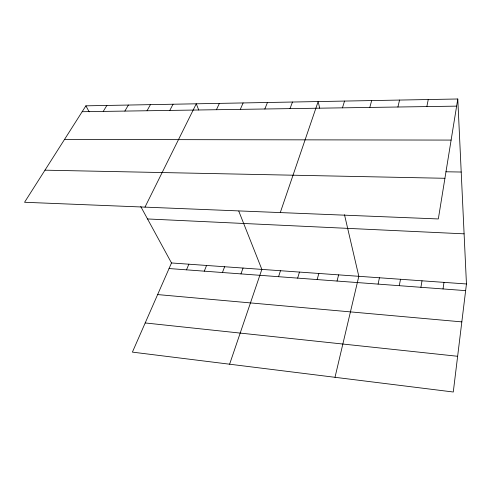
<?xml version="1.0" encoding="UTF-8"?>
<svg xmlns="http://www.w3.org/2000/svg" width="491" height="491" viewBox="0 0 491 491"><rect width="100%" height="100%" fill="white"/><g stroke="black" fill="none" stroke-linecap="round" stroke-linejoin="round"><path stroke-width="0.74" d="M457.784 98.992L438.328 218.949L24.55 202.274L85.9 105.829L457.784 98.992L466.45 283.97L453.279 392.008L132.398 352.121L171.5 262.961L140.764 206.539M443.029 288.941L443.987 282.368M420.916 287.296L422.008 280.803M399.269 285.682L400.503 279.269M426.845 106.578L428.256 99.538M378.088 284.105L379.445 277.771M397.913 107.007L399.557 100.066M335.003 377.303L358.823 276.304L344.486 214.696M337.035 281.048L338.63 274.862M369.797 107.431L371.669 100.575M317.143 279.569L318.849 273.456M297.656 278.115L299.467 272.075M342.46 107.836L344.541 101.078M278.563 276.697L280.471 270.725M229.61 364.205L261.856 269.393L238.779 211.136M280.281 212.578L318.15 101.563L319.69 108.155M240.952 273.892L243.057 268.055M290.009 108.621L292.47 102.03M222.435 272.517L224.632 266.748M204.287 271.161L206.57 265.459M264.827 108.996L267.466 102.49M186.5 269.835L188.863 264.195M240.314 109.358L243.113 102.938M216.433 109.714L219.391 103.374M144.986 207.122L196.271 103.804L198.714 109.972M169.8 110.414L173.053 104.227M147.048 110.751L150.43 104.644M124.867 111.083L128.378 105.049M103.245 111.408L106.878 105.442M82.157 111.721L456.624 106.136M64.505 139.469L451.119 140.082M445.92 171.776L461.202 172.034M44.969 170.174L444.926 178.288M147.527 218.955L464.099 233.839M171.5 262.961L466.45 283.97M169.057 268.54L465.64 290.629M157.636 294.575L461.828 321.887M145.189 322.949L457.637 356.282M85.9 105.829L89.184 111.85"/></g></svg>
